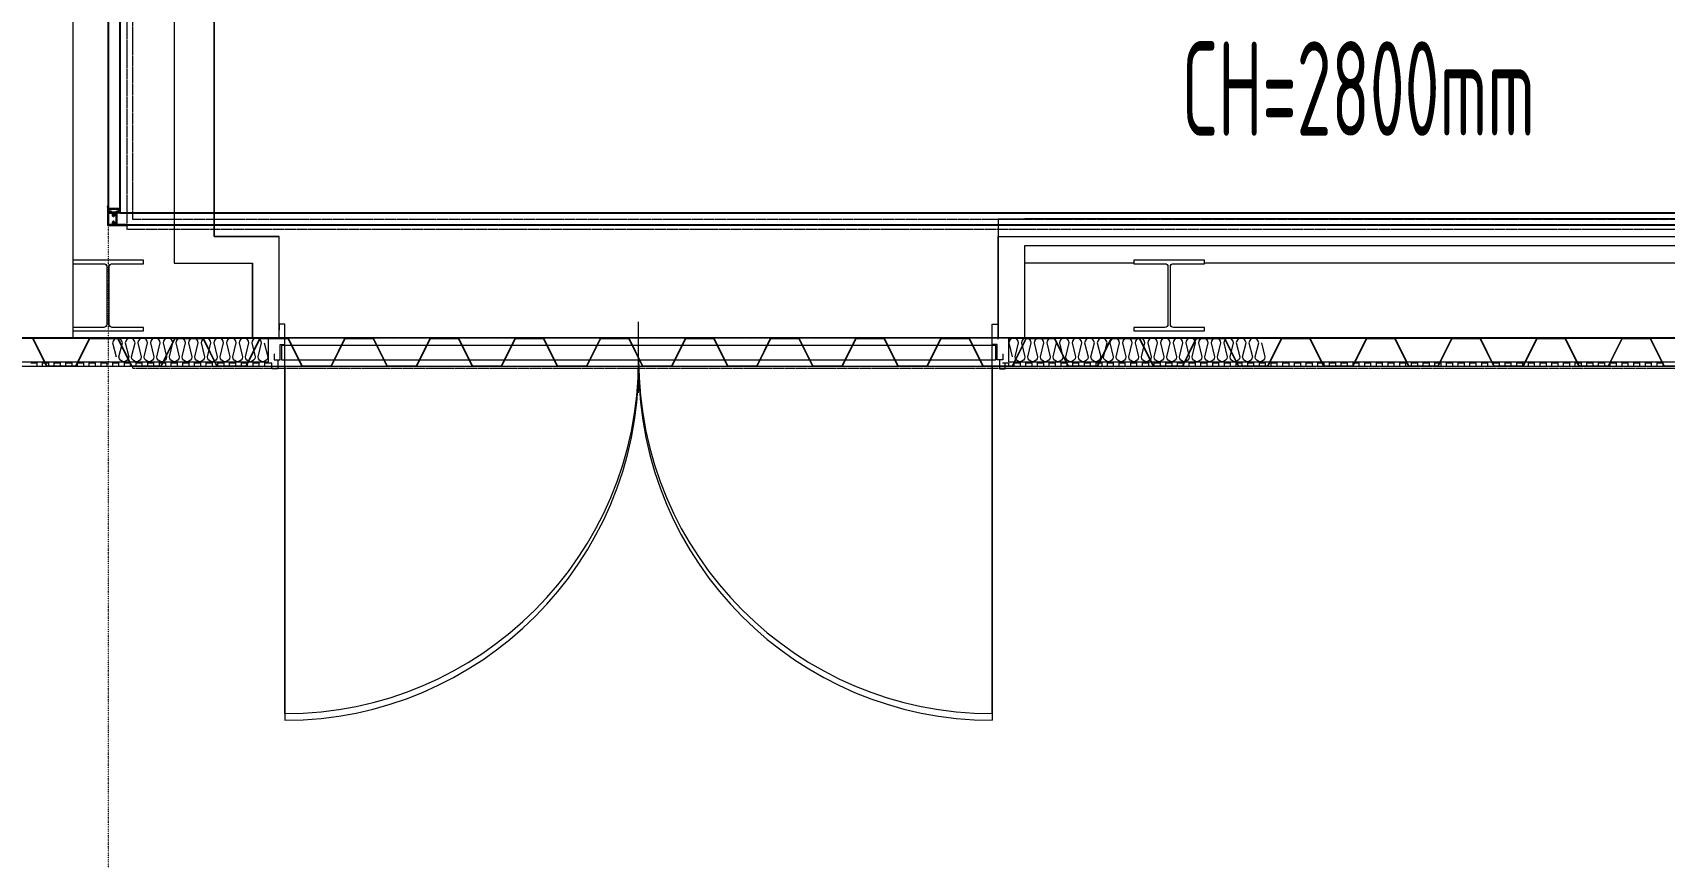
# Model space of a CAD drawing. Extents: x -32000 to 416743, y -254124 to 144214.
# Drawn here: x 243280 to 250200, y -4731 to -1236 of the extents above; entities that cross this region are included whole.
import ezdxf
from ezdxf.enums import TextEntityAlignment as Align

# ---------------------------------------------------------------- set-up
doc = ezdxf.new("R2010")
doc.units = 0
doc.header["$LTSCALE"] = 10
for name, pattern in [('H12PL4$0$JJP_三點線', [0.9, 0.3, -0.15, 0, -0.15, 0, -0.15, 0, -0.15]), ('H12PL4$0$JJP_虛線(退縮線、投影線、地下室範圍、非屬本工程、圖面分區)', [0.45, 0.3, -0.15]), ('H12PL4$0$TAI_虛線', [5.644, 2.822, -2.822]), ('XFM7P40ICA$0$H12PL4$0$JJP_三點線', [0.9, 0.3, -0.15, 0, -0.15, 0, -0.15, 0, -0.15]), ('XFM7P40ICA$0$H12PL4$0$JJP_虛線(退縮線、投影線、地下室範圍、非屬本工程、圖面分區)', [0.45, 0.3, -0.15])]:
    doc.linetypes.add(name, pattern=pattern)
for name, color, linetype in [('H12PL4$0$A-WALL-EX', 252, 'Continuous'), ('H12PL4$0$A-WALL-IN', 252, 'Continuous'), ('H12PL4$0$Door', 252, 'Continuous'), ('H12PL4$0$S-GRID', 252, 'Continuous'), ('H12PL4$0$S-SLAB-SHOW', 252, 'Continuous'), ('XFDP30$0$A-CR-TT2', 1, 'Continuous'), ('XFDP30$0$A-Partition-Col (50K)', 1, 'Continuous'), ('XFDP30$0$A-W-R1S (Rockwool) (50K)', 2, 'Continuous'), ('XFM7P40ICA$0$H12PL4$0$A-WALL-EX', 252, 'Continuous'), ('XFM7P40ICA$0$H12PL4$0$Hattch', 252, 'Continuous'), ('XFM7P40ICA$0$H12PL4$0$L40_19_GW', 252, 'Continuous'), ('XFM7P40ICA$0$H12PL4$0$L40_19_SIAGE1', 252, 'Continuous'), ('XFM7P40ICA$0$H12PL4$0$L40_19_SIAGE2', 252, 'Continuous'), ('XFM7P40ICA$0$H12PL4$0$L40_19_SIAGE3', 252, 'Continuous'), ('XFM7P40ICA$0$H12PL4$0$L40_19_STEEL2', 252, 'Continuous'), ('XFM7P40ICA$0$H12PL4$0$L40_19_TATEGU1', 252, 'Continuous'), ('XFM7P40ICA$0$H12PL4$0$L40_19_TATEGU3', 252, 'Continuous'), ('XFM7P40ICA$0$H12PL4$0$S-GRID', 252, 'Continuous')]:
    doc.layers.add(name, color=color, linetype=linetype)
doc.styles.add('XFDP30$0$AA-TXT', font='isocp.shx', dxfattribs={"width": 0.8, "bigfont": 'china.shx'})

# ---------------------------------------------------------------- blocks, each defined once
blk = doc.blocks.new('H12PL4')
at = {"layer": 'H12PL4$0$A-WALL-EX', "lineweight": 0}
for p, q in [((244350, -2535), (244350, -2530)), ((244350, -2650), (244350, -2535)), ((247350, -2535), (247350, -2530)), ((247350, -2650), (247350, -2535))]:
    blk.add_line(p, q, dxfattribs=at)
at = {"layer": 'H12PL4$0$A-WALL-EX', "linetype": 'H12PL4$0$JJP_虛線(退縮線、投影線、地下室範圍、非屬本工程、圖面分區)', "lineweight": 0, "flags": 128}
for points in [[(243680.5, -2069.5), (243680.5, 29919.5)], [(263319.5, -2069.5), (243680.5, -2069.5)], [(243220, -2530), (243680.5, -2530)], [(243680.5, -2530), (263319.5, -2530)]]:
    blk.add_lwpolyline(points, dxfattribs=at)
at = {"layer": 'H12PL4$0$A-WALL-EX', "lineweight": 0, "flags": 128}
for points in [[(244212, -2530), (243220, -2530)], [(244350, -2530), (244325, -2530)], [(247375, -2530), (247350, -2530)], [(263319.5, -2530), (247488, -2530)], [(243100, -2650), (244212, -2650)], [(244325, -2650), (244350, -2650)], [(247350, -2650), (247375, -2650)], [(247488, -2650), (263319.5, -2650)]]:
    blk.add_lwpolyline(points, dxfattribs=at)
at = {"layer": 'H12PL4$0$A-WALL-IN', "lineweight": 0}
for p, q in [((244325, -2530), (244212, -2530)), ((244325, -2530), (244212, -2530)), ((247488, -2530), (247375, -2530)), ((247488, -2530), (247375, -2530)), ((244212, -2650), (244325, -2650)), ((244212, -2650), (244325, -2650)), ((247375, -2650), (247488, -2650)), ((247375, -2650), (247488, -2650))]:
    blk.add_line(p, q, dxfattribs=at)
at = {"layer": 'H12PL4$0$A-WALL-IN', "lineweight": 0, "flags": 128}
for points in [[(244050, -2100), (244050, 300)], [(243881, -350), (243881, -2213)], [(247375, -2025), (247488, -2025)], [(247375, -2025), (247375, -2530)], [(252150, -2025), (247488, -2025)], [(244212, -2100), (244050, -2100)], [(244325, -2100), (244212, -2100)], [(244325, -2530), (244325, -2100)], [(247488, -2138), (252150, -2138)], [(247488, -2530), (247488, -2138)], [(243881, -2213), (244050, -2213)], [(244050, -2213), (244212, -2213)], [(244212, -2213), (244212, -2530)], [(244212, -2650), (244325, -2650)], [(247375, -2650), (247488, -2650)]]:
    blk.add_lwpolyline(points, dxfattribs=at)
at = {"layer": 'H12PL4$0$Door', "lineweight": 0}
for p, q in [((244350, -2535), (244350, -2530)), ((244350, -2650), (244350, -2535)), ((244350, -2650), (244350, -2535)), ((247350, -2535), (247350, -2530)), ((247350, -2650), (247350, -2535)), ((247350, -2650), (247350, -2535)), ((244350, -2650), (244350, -4150)), ((247350, -2650), (247350, -4150))]:
    blk.add_line(p, q, dxfattribs=at)
for centre, start, end in [((244350, -2650), 270, 0), ((247350, -2650), 180, 270)]:
    blk.add_arc(centre, 1500, start, end, dxfattribs=at)
at = {"layer": 'H12PL4$0$S-GRID', "linetype": 'H12PL4$0$JJP_三點線', "lineweight": 0}
blk.add_line((243600, 128250), (243600, -28000), dxfattribs=at)
at = {"layer": 'H12PL4$0$S-SLAB-SHOW', "linetype": 'H12PL4$0$TAI_虛線', "lineweight": 0, "flags": 128}
blk.add_lwpolyline([(263780, -2530), (243219.5, -2530.5)], dxfattribs=at)
blk = doc.blocks.new('XFDP30$0$TP1-50-Partition_Col-L')
for p, q in [((-1.14, -2.44), (0.32, -2.44)), ((0.44, -1.6), (0.44, -2.32)), ((0.5, -1.6), (0.44, -1.6)), ((0.5, -1.6), (0.5, -2.32))]:
    blk.add_line(p, q)
at = {"linetype": 'Continuous', "ltscale": 5}
blk.add_line((-1.14, -2.5), (0.32, -2.5), dxfattribs=at)
for points in [[(-1.55, 2.65), (-1.55, 2.5), (-1.55, 2.65), (2.5, 2.65), (2.5, 4.35), (2.53, 5.23), (2.5, 5.23), (2.5, 5.35), (2.65, 5.35), (2.65, -2.65), (-5.35, -2.65), (-5.35, -2.5), (-5.23, -2.5), (-5.23, -2.53), (-4.35, -2.5), (2.3, -2.5, 0.414214), (2.5, -2.3), (2.5, 2.5), (-1.55, 2.5)], [(-1.6, 2.71), (-2.32, 2.71, -0.414213), (-2.44, 2.83), (-2.44, 4.29), (-2.5, 4.29), (-2.5, 2.83, 0.414213), (-2.32, 2.65), (-1.6, 2.65), (-1.6, 2.71)], [(0.44, 1.6), (0.44, 2.32, 0.414213), (0.32, 2.44), (-1.14, 2.44), (-1.14, 2.5), (0.32, 2.5, -0.414213), (0.5, 2.32), (0.5, 1.6), (0.44, 1.6)], [(1.6, 2.71), (2.32, 2.71, 0.414213), (2.44, 2.83), (2.44, 4.29), (2.5, 4.29), (2.5, 2.83, -0.414213), (2.32, 2.65), (1.6, 2.65), (1.6, 2.71)], [(0.44, -1.6), (0.44, -2.32, -0.414213), (0.32, -2.44), (-1.14, -2.44), (-1.14, -2.5), (0.32, -2.5, 0.414213), (0.5, -2.32), (0.5, -1.6), (0.44, -1.6)]]:
    blk.add_lwpolyline(points, format="xyb")
for points in [[(2.24, 4.21), (-2.24, 4.21, 0.414214), (-2.31, 4.14), (-2.31, 3.24, 0.414214), (-2.24, 3.17), (-1.28, 3.17, -0.414214), (-1.1, 2.99), (-1.1, 2.89, -0.414214), (-1.28, 2.71), (-1.89, 2.71), (-1.89, 2.79), (-1.28, 2.79, 0.414214), (-1.18, 2.89), (-1.18, 2.99, 0.414214), (-1.28, 3.09), (-2.24, 3.09, -0.414214), (-2.39, 3.24), (-2.39, 4.14, -0.414214), (-2.24, 4.29), (2.24, 4.29, -0.414214), (2.39, 4.14), (2.39, 3.24, -0.414214), (2.24, 3.09), (1.28, 3.09, 0.414214), (1.18, 2.99), (1.18, 2.89, 0.414214), (1.28, 2.79), (1.89, 2.79), (1.89, 2.71), (1.28, 2.71, -0.414214), (1.1, 2.89), (1.1, 2.99, -0.414214), (1.28, 3.17), (2.24, 3.17, 0.414214), (2.31, 3.24), (2.31, 4.14, 0.414214)], [(-1.06, -2.24), (-1.06, 2.24, -0.414214), (-0.99, 2.31), (-0.09, 2.31, -0.414214), (-0.02, 2.24), (-0.02, 1.28, 0.414214), (0.16, 1.1), (0.26, 1.1, 0.414214), (0.44, 1.28), (0.44, 1.89), (0.36, 1.89), (0.36, 1.28, -0.414214), (0.26, 1.18), (0.16, 1.18, -0.414214), (0.06, 1.28), (0.06, 2.24, 0.414214), (-0.09, 2.39), (-0.99, 2.39, 0.414214), (-1.14, 2.24), (-1.14, -2.24, 0.414214), (-0.99, -2.39), (-0.09, -2.39, 0.414214), (0.06, -2.24), (0.06, -1.28, -0.414214), (0.16, -1.18), (0.26, -1.18, -0.414214), (0.36, -1.28), (0.36, -1.89), (0.44, -1.89), (0.44, -1.28, 0.414214), (0.26, -1.1), (0.16, -1.1, 0.414214), (-0.02, -1.28), (-0.02, -2.24, -0.414214), (-0.09, -2.31), (-0.99, -2.31, -0.414214)]]:
    blk.add_lwpolyline(points, format="xyb", close=True)
for radius in [0.12, 0.18]:
    blk.add_arc((0.32, -2.32), radius, 270, 0)
blk = doc.blocks.new('XFDP30')
at = {"layer": 'XFDP30$0$A-W-R1S (Rockwool) (50K)'}
for p, q in [((243600, -385), (243600, -2050)), ((243650, -385), (243650, -2000)), ((243650, -2000), (263250, -2000)), ((243600, -2050), (263300, -2050))]:
    blk.add_line(p, q, dxfattribs=at)
at = {"layer": 'XFDP30$0$A-Partition-Col (50K)', "xscale": -10, "yscale": 10, "zscale": 10}
blk.add_blockref('XFDP30$0$TP1-50-Partition_Col-L', (243625, -2025), dxfattribs=at)
at = {"layer": 'XFDP30$0$A-CR-TT2', "style": 'XFDP30$0$AA-TXT', "width": 0.6}
blk.add_text('CH=2800mm', height=400, dxfattribs=at).set_placement((248902.5, -1472.1), align=Align.MIDDLE)
blk = doc.blocks.new('XFM7P40ICA$0$H12PL4')
at = {"layer": 'XFM7P40ICA$0$H12PL4$0$A-WALL-EX', "lineweight": 0}
for p, q in [((244325, -2530), (244212, -2530)), ((244325, -2530), (244212, -2530)), ((247488, -2530), (247375, -2530)), ((247488, -2530), (247375, -2530)), ((244212, -2650), (244325, -2650)), ((244212, -2650), (244325, -2650)), ((247375, -2650), (247488, -2650)), ((247375, -2650), (247488, -2650))]:
    blk.add_line(p, q, dxfattribs=at)
at = {"layer": 'XFM7P40ICA$0$H12PL4$0$A-WALL-EX', "linetype": 'XFM7P40ICA$0$H12PL4$0$JJP_虛線(退縮線、投影線、地下室範圍、非屬本工程、圖面分區)', "lineweight": 0, "flags": 128}
for points in [[(243680.5, -2069.5), (243680.5, 29919.5)], [(243705, -2027.9), (243705, 29895)], [(263319.5, -2069.5), (243680.5, -2069.5)], [(263295, -2027.9), (243705, -2027.9)], [(243220, -2530), (243680.5, -2530)], [(243680.5, -2530), (263319.5, -2530)], [(243075, -2650), (243705, -2650)], [(243705, -2657.9), (243705, -2650)], [(243705, -2657.9), (263295, -2657.9)]]:
    blk.add_lwpolyline(points, dxfattribs=at)
at = {"layer": 'XFM7P40ICA$0$H12PL4$0$A-WALL-EX', "lineweight": 0, "flags": 128}
for points in [[(244050, -2100), (244050, 300)], [(243881, -350), (243881, -2213)], [(247375, -2025), (247488, -2025)], [(247375, -2025), (247375, -2530)], [(252150, -2025), (247488, -2025)], [(244212, -2100), (244050, -2100)], [(244325, -2100), (244212, -2100)], [(244325, -2530), (244325, -2100)], [(247488, -2138), (252150, -2138)], [(247488, -2530), (247488, -2138)], [(243881, -2213), (244050, -2213)], [(244050, -2213), (244212, -2213)], [(244212, -2213), (244212, -2530)], [(244212, -2530), (243220, -2530)], [(247375, -2530), (244325, -2530)], [(263319.5, -2530), (247488, -2530)], [(243100, -2650), (244212, -2650)], [(244212, -2650), (244325, -2650)], [(244325, -2650), (247375, -2650)], [(247375, -2650), (247488, -2650)], [(247488, -2650), (263319.5, -2650)]]:
    blk.add_lwpolyline(points, dxfattribs=at)
at = {"layer": 'XFM7P40ICA$0$H12PL4$0$Hattch', "lineweight": 0}
for p, q in [((243279.6, -2531.7), (243338.8, -2650)), ((243280.7, -2530), (243339.8, -2648.3)), ((243521.7, -2530), (243462.5, -2648.3)), ((243522.7, -2531.7), (243463.6, -2650)), ((243521.7, -2530), (243641.7, -2530)), ((243522.7, -2531.7), (243640.7, -2531.7)), ((243640.7, -2531.7), (243699.8, -2650)), ((243641.7, -2530), (243700.9, -2648.3)), ((243882.7, -2530), (243823.6, -2648.3)), ((243883.8, -2531.7), (243824.6, -2650)), ((243882.7, -2530), (244002.7, -2530)), ((243883.8, -2531.7), (244001.7, -2531.7)), ((244001.7, -2531.7), (244060.9, -2650)), ((244002.7, -2530), (244061.9, -2648.3)), ((244243.8, -2530), (244212, -2593.5)), ((244244.8, -2531.7), (244212, -2597.3)), ((244244.8, -2531.7), (244325, -2531.7)), ((244325, -2531.7), (244362.7, -2531.7)), ((244362.7, -2531.7), (244421.9, -2650)), ((244363.8, -2530), (244422.9, -2648.3)), ((244604.8, -2530), (244545.6, -2648.3)), ((244605.8, -2531.7), (244546.7, -2650)), ((244604.8, -2530), (244724.8, -2530)), ((244605.8, -2531.7), (244723.8, -2531.7)), ((244723.8, -2531.7), (244782.9, -2650)), ((244724.8, -2530), (244784, -2648.3)), ((244965.8, -2530), (244906.7, -2648.3)), ((244966.9, -2531.7), (244907.7, -2650)), ((244965.8, -2530), (245085.8, -2530)), ((244966.9, -2531.7), (245084.8, -2531.7)), ((245084.8, -2531.7), (245144, -2650)), ((245085.8, -2530), (245145, -2648.3)), ((245326.9, -2530), (245267.7, -2648.3)), ((245327.9, -2531.7), (245268.8, -2650)), ((245326.9, -2530), (245446.9, -2530)), ((245327.9, -2531.7), (245445.8, -2531.7)), ((245445.8, -2531.7), (245505, -2650)), ((245446.9, -2530), (245506, -2648.3)), ((245687.9, -2530), (245628.8, -2648.3)), ((245689, -2531.7), (245629.8, -2650)), ((245687.9, -2530), (245807.9, -2530)), ((245689, -2531.7), (245806.9, -2531.7)), ((245806.9, -2531.7), (245866, -2650)), ((245807.9, -2530), (245867.1, -2648.3)), ((246049, -2530), (245989.8, -2648.3)), ((246050, -2531.7), (245990.8, -2650)), ((246049, -2530), (246169, -2530)), ((246050, -2531.7), (246167.9, -2531.7)), ((246167.9, -2531.7), (246227.1, -2650)), ((246169, -2530), (246228.1, -2648.3)), ((246410, -2530), (246350.8, -2648.3)), ((246411, -2531.7), (246351.9, -2650)), ((246410, -2530), (246530, -2530)), ((246411, -2531.7), (246529, -2531.7)), ((246529, -2531.7), (246588.1, -2650)), ((246530, -2530), (246589.2, -2648.3)), ((246771, -2530), (246711.9, -2648.3)), ((246772.1, -2531.7), (246712.9, -2650)), ((246771, -2530), (246891, -2530)), ((246772.1, -2531.7), (246890, -2531.7)), ((246890, -2531.7), (246949.2, -2650)), ((246891, -2530), (246950.2, -2648.3)), ((247132.1, -2530), (247072.9, -2648.3)), ((247133.1, -2531.7), (247074, -2650)), ((247132.1, -2530), (247252.1, -2530)), ((247133.1, -2531.7), (247251, -2531.7)), ((247251, -2531.7), (247310.2, -2650)), ((247252.1, -2530), (247311.2, -2648.3)), ((247488, -2540.2), (247434, -2648.3)), ((247488, -2544), (247435, -2650)), ((247493.1, -2530), (247488, -2540.2)), ((247494.2, -2531.7), (247488, -2544)), ((247494.2, -2531.7), (247612.1, -2531.7)), ((247612.1, -2531.7), (247671.2, -2650)), ((247613.1, -2530), (247672.3, -2648.3)), ((247854.2, -2530), (247795, -2648.3)), ((247855.2, -2531.7), (247796, -2650)), ((247854.2, -2530), (247974.2, -2530)), ((247855.2, -2531.7), (247973.1, -2531.7)), ((247973.1, -2531.7), (248032.3, -2650)), ((247974.2, -2530), (248033.3, -2648.3)), ((248215.2, -2530), (248156, -2648.3)), ((248216.2, -2531.7), (248157.1, -2650)), ((248215.2, -2530), (248335.2, -2530)), ((248216.2, -2531.7), (248334.2, -2531.7)), ((248334.2, -2531.7), (248393.3, -2650)), ((248335.2, -2530), (248394.3, -2648.3)), ((248576.2, -2530), (248517.1, -2648.3)), ((248577.3, -2531.7), (248518.1, -2650)), ((248576.2, -2530), (248696.2, -2530)), ((248577.3, -2531.7), (248695.2, -2531.7)), ((248695.2, -2531.7), (248754.3, -2650)), ((248696.2, -2530), (248755.4, -2648.3)), ((248937.3, -2530), (248878.1, -2648.3)), ((248938.3, -2531.7), (248879.1, -2650)), ((248937.3, -2530), (249057.3, -2530)), ((248938.3, -2531.7), (249056.2, -2531.7)), ((249056.2, -2531.7), (249115.4, -2650)), ((249057.3, -2530), (249116.4, -2648.3)), ((249298.3, -2530), (249239.1, -2648.3)), ((249299.3, -2531.7), (249240.2, -2650)), ((249298.3, -2530), (249418.3, -2530)), ((249299.3, -2531.7), (249417.3, -2531.7)), ((249417.3, -2531.7), (249476.4, -2650)), ((249418.3, -2530), (249477.5, -2648.3)), ((249659.3, -2530), (249600.2, -2648.3)), ((249660.4, -2531.7), (249601.2, -2650)), ((249659.3, -2530), (249779.3, -2530)), ((249660.4, -2531.7), (249778.3, -2531.7)), ((249778.3, -2531.7), (249837.5, -2650)), ((249779.3, -2530), (249838.5, -2648.3)), ((250020.4, -2530), (249961.2, -2648.3)), ((250021.4, -2531.7), (249962.3, -2650)), ((250020.4, -2530), (250140.4, -2530)), ((250021.4, -2531.7), (250139.3, -2531.7)), ((250139.3, -2531.7), (250198.5, -2650)), ((250140.4, -2530), (250199.5, -2648.3)), ((244212, -2593.5), (244184.6, -2648.3)), ((244212, -2597.3), (244185.6, -2650)), ((243463.6, -2650), (243339.8, -2650)), ((243340.9, -2648.3), (243462.5, -2648.3)), ((243824.6, -2650), (243700.9, -2650)), ((243701.9, -2648.3), (243823.6, -2648.3)), ((244062.9, -2648.3), (244184.6, -2648.3)), ((244546.7, -2650), (244422.9, -2650)), ((244424, -2648.3), (244545.6, -2648.3)), ((244907.7, -2650), (244784, -2650)), ((244785, -2648.3), (244906.7, -2648.3)), ((245268.8, -2650), (245145, -2650)), ((245146, -2648.3), (245267.7, -2648.3)), ((245629.8, -2650), (245506, -2650)), ((245507.1, -2648.3), (245628.8, -2648.3)), ((245990.8, -2650), (245867.1, -2650)), ((245868.1, -2648.3), (245989.8, -2648.3)), ((246351.9, -2650), (246228.1, -2650)), ((246229.2, -2648.3), (246350.8, -2648.3)), ((246712.9, -2650), (246589.2, -2650)), ((246590.2, -2648.3), (246711.9, -2648.3)), ((247074, -2650), (246950.2, -2650)), ((246951.2, -2648.3), (247072.9, -2648.3)), ((247312.3, -2648.3), (247375, -2648.3)), ((247375, -2648.3), (247434, -2648.3)), ((247796, -2650), (247672.3, -2650)), ((247673.3, -2648.3), (247795, -2648.3)), ((248157.1, -2650), (248033.3, -2650)), ((248034.3, -2648.3), (248156, -2648.3)), ((248518.1, -2650), (248394.3, -2650)), ((248395.4, -2648.3), (248517.1, -2648.3)), ((248879.1, -2650), (248755.4, -2650)), ((248756.4, -2648.3), (248878.1, -2648.3)), ((249240.2, -2650), (249116.4, -2650)), ((249117.5, -2648.3), (249239.1, -2648.3)), ((249601.2, -2650), (249477.5, -2650)), ((249478.5, -2648.3), (249600.2, -2648.3)), ((249962.3, -2650), (249838.5, -2650)), ((249839.5, -2648.3), (249961.2, -2648.3)), ((250323.3, -2650), (250199.5, -2650))]:
    blk.add_line(p, q, dxfattribs=at)
at = {"layer": 'XFM7P40ICA$0$H12PL4$0$L40_19_GW', "lineweight": 0, "flags": 128}
for points in [[(244262.7, -2551.1), (244277.1, -2609.9, -1), (244235.9, -2609.9), (244250.3, -2551.1, 1), (244209.1, -2551.1), (244223.5, -2609.9, -1), (244182.3, -2609.9), (244196.7, -2551.1, 1), (244155.5, -2551.1), (244169.9, -2609.9, -1), (244128.7, -2609.9), (244143.1, -2551.1, 1), (244101.9, -2551.1), (244116.3, -2609.9, -1), (244075.1, -2609.9), (244089.5, -2551.1, 1), (244048.3, -2551.1), (244062.7, -2609.9, -1), (244021.5, -2609.9), (244035.9, -2551.1, 1), (243994.7, -2551.1), (244009.1, -2609.9, -1), (243967.9, -2609.9), (243982.3, -2551.1, 1), (243941.1, -2551.1), (243955.5, -2609.9, -1), (243914.3, -2609.9), (243928.7, -2551.1, 1), (243887.5, -2551.1), (243901.9, -2609.9, -1), (243860.7, -2609.9), (243875.1, -2551.1, 1), (243833.9, -2551.1), (243848.3, -2609.9, -1), (243807.1, -2609.9), (243821.5, -2551.1, 1), (243780.3, -2551.1), (243794.7, -2609.9, -1), (243753.5, -2609.9), (243767.9, -2551.1, 1), (243726.7, -2551.1), (243741.1, -2609.9, -1), (243699.9, -2609.9), (243714.3, -2551.1, 1), (243673.1, -2551.1), (243687.5, -2609.9, -1), (243646.3, -2609.9), (243660.7, -2551.1, 1), (243619.5, -2551.1), (243633.9, -2609.9)], [(248492, -2551.1), (248506.4, -2609.9, -1), (248465.2, -2609.9), (248479.6, -2551.1, 1), (248438.4, -2551.1), (248452.8, -2609.9, -1), (248411.6, -2609.9), (248426, -2551.1, 1), (248384.8, -2551.1), (248399.2, -2609.9, -1), (248358, -2609.9), (248372.4, -2551.1, 1), (248331.2, -2551.1), (248345.6, -2609.9, -1), (248304.4, -2609.9), (248318.8, -2551.1, 1), (248277.6, -2551.1), (248292, -2609.9, -1), (248250.8, -2609.9), (248265.2, -2551.1, 1), (248224, -2551.1), (248238.4, -2609.9, -1), (248197.2, -2609.9), (248211.6, -2551.1, 1), (248170.4, -2551.1), (248184.8, -2609.9, -1), (248143.6, -2609.9), (248158, -2551.1, 1), (248116.8, -2551.1), (248131.2, -2609.9, -1), (248090, -2609.9), (248104.4, -2551.1, 1), (248063.2, -2551.1), (248077.6, -2609.9, -1), (248036.4, -2609.9), (248050.8, -2551.1, 1), (248009.6, -2551.1), (248024, -2609.9, -1), (247982.8, -2609.9), (247997.2, -2551.1, 1), (247956, -2551.1), (247970.4, -2609.9, -1), (247929.2, -2609.9), (247943.6, -2551.1, 1), (247902.4, -2551.1), (247916.8, -2609.9, -1), (247875.6, -2609.9), (247890, -2551.1, 1), (247848.8, -2551.1), (247863.2, -2609.9, -1), (247822, -2609.9), (247836.4, -2551.1, 1), (247795.2, -2551.1), (247809.6, -2609.9, -1), (247768.4, -2609.9), (247782.8, -2551.1, 1), (247741.6, -2551.1), (247756, -2609.9, -1), (247714.8, -2609.9), (247729.2, -2551.1, 1), (247688, -2551.1), (247702.4, -2609.9, -1), (247661.2, -2609.9), (247675.6, -2551.1, 1), (247634.4, -2551.1), (247648.8, -2609.9, -1), (247607.6, -2609.9), (247622, -2551.1, 1), (247580.8, -2551.1), (247595.2, -2609.9, -1), (247554, -2609.9), (247568.4, -2551.1, 1), (247527.2, -2551.1), (247541.6, -2609.9, -1), (247500.4, -2609.9), (247514.8, -2551.1, 1), (247473.6, -2551.1), (247488, -2609.9, -1), (247446.8, -2609.9), (247461.2, -2551.1, 1), (247420, -2551.1), (247434.4, -2609.9)]]:
    blk.add_lwpolyline(points, format="xyb", dxfattribs=at)
at = {"layer": 'XFM7P40ICA$0$H12PL4$0$L40_19_SIAGE1', "lineweight": 0}
for p, q in [((244050, 9425), (244050, -2100)), ((244050, -2100), (244325, -2100)), ((244325, -2535), (244325, -2100)), ((247375, -2535), (247375, -2100)), ((247375, -2100), (252150, -2100))]:
    blk.add_line(p, q, dxfattribs=at)
at = {"layer": 'XFM7P40ICA$0$H12PL4$0$L40_19_SIAGE2', "lineweight": 0, "flags": 128}
for points in [[(243272.5, -2635.5), (243297.3, -2635.5), (243297.3, -2650), (243322.1, -2650), (243322.1, -2635.5), (243346.9, -2635.5), (243346.9, -2650), (243371.7, -2650), (243371.7, -2635.5), (243396.5, -2635.5), (243396.5, -2650), (243421.3, -2650), (243421.3, -2635.5), (243446.1, -2635.5), (243446.1, -2650), (243470.9, -2650), (243470.9, -2635.5), (243495.7, -2635.5), (243495.7, -2650), (243520.5, -2650), (243520.5, -2635.5), (243545.3, -2635.5), (243545.3, -2650), (243570.1, -2650), (243570.1, -2635.5), (243594.9, -2635.5), (243594.9, -2650), (243619.7, -2650), (243619.7, -2635.5), (243644.5, -2635.5), (243644.5, -2650), (243669.3, -2650), (243669.3, -2635.5), (243694.1, -2635.5), (243694.1, -2650), (243718.9, -2650), (243718.9, -2635.5), (243743.7, -2635.5), (243743.7, -2650), (243768.5, -2650), (243768.5, -2635.5), (243793.3, -2635.5), (243793.3, -2650), (243818.1, -2650), (243818.1, -2635.5), (243842.9, -2635.5), (243842.9, -2650), (243867.7, -2650), (243867.7, -2635.5), (243892.5, -2635.5), (243892.5, -2650), (243917.3, -2650), (243917.3, -2635.5), (243942.1, -2635.5), (243942.1, -2650), (243966.9, -2650), (243966.9, -2635.5), (243991.7, -2635.5), (243991.7, -2650), (244016.5, -2650), (244016.5, -2635.5), (244041.3, -2635.5), (244041.3, -2650), (244066.1, -2650), (244066.1, -2635.5), (244090.9, -2635.5), (244090.9, -2650), (244115.7, -2650), (244115.7, -2635.5), (244140.5, -2635.5), (244140.5, -2650), (244165.3, -2650), (244165.3, -2635.5), (244190.1, -2635.5), (244190.1, -2650), (244214.9, -2650), (244214.9, -2635.5), (244239.7, -2635.5), (244239.7, -2650), (244264.5, -2650), (244264.5, -2635.5), (244295, -2635.5)], [(247393.3, -2635.5), (247418.1, -2635.5), (247418.1, -2650), (247442.9, -2650), (247442.9, -2635.5), (247467.7, -2635.5), (247467.7, -2650), (247492.5, -2650), (247492.5, -2635.5), (247517.3, -2635.5), (247517.3, -2650), (247542.1, -2650), (247542.1, -2635.5), (247566.9, -2635.5), (247566.9, -2650), (247591.7, -2650), (247591.7, -2635.5), (247616.5, -2635.5), (247616.5, -2650), (247641.3, -2650), (247641.3, -2635.5), (247666.1, -2635.5), (247666.1, -2650), (247690.9, -2650), (247690.9, -2635.5), (247715.7, -2635.5), (247715.7, -2650), (247740.5, -2650), (247740.5, -2635.5), (247765.3, -2635.5), (247765.3, -2650), (247790.1, -2650), (247790.1, -2635.5), (247814.9, -2635.5), (247814.9, -2650), (247838.1, -2650), (247838.1, -2635.5), (247862.9, -2635.5), (247862.9, -2650), (247887.7, -2650), (247887.7, -2635.5), (247912.5, -2635.5), (247912.5, -2650), (247937.3, -2650), (247937.3, -2635.5), (247962.1, -2635.5), (247962.1, -2650), (247986.9, -2650), (247986.9, -2635.5), (248011.7, -2635.5), (248011.7, -2650), (248036.5, -2650), (248036.5, -2635.5), (248061.3, -2635.5), (248061.3, -2650), (248086.1, -2650), (248086.1, -2635.5), (248110.9, -2635.5), (248110.9, -2650), (248135.7, -2650), (248135.7, -2635.5), (248160.5, -2635.5), (248160.5, -2650), (248185.3, -2650), (248185.3, -2635.5), (248210.1, -2635.5), (248210.1, -2650), (248234.9, -2650), (248234.9, -2635.5), (248259.7, -2635.5), (248259.7, -2650), (248284.5, -2650), (248284.5, -2635.5), (248309.3, -2635.5), (248309.3, -2650), (248334.1, -2650), (248334.1, -2635.5), (248358.9, -2635.5), (248358.9, -2650), (248383.7, -2650), (248383.7, -2635.5), (248408.5, -2635.5), (248408.5, -2650), (248433.3, -2650), (248433.3, -2635.5), (248458.1, -2635.5), (248458.1, -2650), (248482.9, -2650), (248482.9, -2635.5), (248507.7, -2635.5), (248507.7, -2650), (248532.5, -2650), (248532.5, -2635.5), (248557.3, -2635.5), (248557.3, -2650), (248582.1, -2650), (248582.1, -2635.5), (248606.9, -2635.5), (248606.9, -2650), (248631.7, -2650), (248631.7, -2635.5), (248656.5, -2635.5), (248656.5, -2650), (248681.3, -2650), (248681.3, -2635.5), (248706.1, -2635.5), (248706.1, -2650), (248730.9, -2650), (248730.9, -2635.5), (248755.7, -2635.5), (248755.7, -2650), (248780.5, -2650), (248780.5, -2635.5), (248805.3, -2635.5), (248805.3, -2650), (248830.1, -2650), (248830.1, -2635.5), (248854.9, -2635.5), (248854.9, -2650), (248879.7, -2650), (248879.7, -2635.5), (248904.5, -2635.5), (248904.5, -2650), (248929.3, -2650), (248929.3, -2635.5), (248954.1, -2635.5), (248954.1, -2650), (248978.9, -2650), (248978.9, -2635.5), (249003.7, -2635.5), (249003.7, -2650), (249028.5, -2650), (249028.5, -2635.5), (249053.3, -2635.5), (249053.3, -2650), (249078.1, -2650), (249078.1, -2635.5), (249102.9, -2635.5), (249102.9, -2650), (249127.7, -2650), (249127.7, -2635.5), (249152.5, -2635.5), (249152.5, -2650), (249177.3, -2650), (249177.3, -2635.5), (249202.1, -2635.5), (249202.1, -2650), (249226.9, -2650), (249226.9, -2635.5), (249251.7, -2635.5), (249251.7, -2650), (249276.5, -2650), (249276.5, -2635.5), (249301.3, -2635.5), (249301.3, -2650), (249326.1, -2650), (249326.1, -2635.5), (249350.9, -2635.5), (249350.9, -2650), (249375.7, -2650), (249375.7, -2635.5), (249400.5, -2635.5), (249400.5, -2650), (249425.3, -2650), (249425.3, -2635.5), (249450.1, -2635.5), (249450.1, -2650), (249474.9, -2650), (249474.9, -2635.5), (249499.7, -2635.5), (249499.7, -2650), (249524.5, -2650), (249524.5, -2635.5), (249549.3, -2635.5), (249549.3, -2650), (249574.1, -2650), (249574.1, -2635.5), (249598.9, -2635.5), (249598.9, -2650), (249623.7, -2650), (249623.7, -2635.5), (249648.5, -2635.5), (249648.5, -2650), (249673.3, -2650), (249673.3, -2635.5), (249698.1, -2635.5), (249698.1, -2650), (249722.9, -2650), (249722.9, -2635.5), (249747.7, -2635.5), (249747.7, -2650), (249772.5, -2650), (249772.5, -2635.5), (249797.3, -2635.5), (249797.3, -2650), (249822.1, -2650), (249822.1, -2635.5), (249846.9, -2635.5), (249846.9, -2650), (249871.7, -2650), (249871.7, -2635.5), (249896.5, -2635.5), (249896.5, -2650), (249921.3, -2650), (249921.3, -2635.5), (249946.1, -2635.5), (249946.1, -2650), (249970.9, -2650), (249970.9, -2635.5), (249995.7, -2635.5), (249995.7, -2650), (250020.5, -2650), (250020.5, -2635.5), (250045.3, -2635.5), (250045.3, -2650), (250070.1, -2650), (250070.1, -2635.5), (250094.9, -2635.5), (250094.9, -2650), (250119.7, -2650), (250119.7, -2635.5), (250144.5, -2635.5), (250144.5, -2650), (250169.3, -2650), (250169.3, -2635.5), (250194.1, -2635.5), (250194.1, -2650), (250218.9, -2650)]]:
    blk.add_lwpolyline(points, dxfattribs=at)
at = {"layer": 'XFM7P40ICA$0$H12PL4$0$L40_19_SIAGE3', "lineweight": 0}
for p, q in [((243450, -350), (243450, -2530.5)), ((243880.5, -350), (243880.5, -2212.5)), ((243880.5, -2212.5), (244212.5, -2212.5)), ((244212.5, -2530.5), (244212.5, -2212.5)), ((247950, -2212.5), (247487.5, -2212.5)), ((247487.5, -2530.5), (247487.5, -2212.5)), ((252450, -2212.5), (248250, -2212.5)), ((243225, -2530.5), (244280, -2530.5)), ((244280, -2630.5), (244280, -2530.5)), ((247420, -2630.5), (247420, -2530.5)), ((247420, -2530.5), (263780.5, -2530.5)), ((243119.5, -2630.5), (244280, -2630.5)), ((247420, -2630.5), (263880.5, -2630.5))]:
    blk.add_line(p, q, dxfattribs=at)
at = {"layer": 'XFM7P40ICA$0$H12PL4$0$L40_19_STEEL2', "lineweight": 0, "flags": 128}
for points in [[(243450, -2500), (243750, -2500), (243750, -2485), (243618, -2485, -0.414214), (243605, -2472), (243605, -2228, -0.414214), (243618, -2215), (243750, -2215), (243750, -2200), (243450, -2200), (243450, -2215), (243582, -2215, -0.414214), (243595, -2228), (243595, -2472, -0.414214), (243582, -2485), (243450, -2485)], [(247950, -2500), (248250, -2500), (248250, -2485), (248118, -2485, -0.414214), (248105, -2472), (248105, -2228, -0.414214), (248118, -2215), (248250, -2215), (248250, -2200), (247950, -2200), (247950, -2215), (248082, -2215, -0.414214), (248095, -2228), (248095, -2472, -0.414214), (248082, -2485), (247950, -2485)]]:
    blk.add_lwpolyline(points, format="xyb", close=True, dxfattribs=at)
at = {"layer": 'XFM7P40ICA$0$H12PL4$0$L40_19_TATEGU1', "lineweight": 0, "flags": 128}
for points in [[(244305, -2597), (244305, -2622), (244330, -2622), (244330, -2557), (244350, -2557), (244350, -2472), (244325, -2472), (244325, -2497)], [(247395, -2597), (247395, -2622), (247370, -2622), (247370, -2557), (247350, -2557), (247350, -2472), (247375, -2472), (247375, -2497)], [(244320, -2622), (244320, -2660), (244295, -2660), (244295, -2635)], [(247380, -2622), (247380, -2660), (247405, -2660), (247405, -2635)]]:
    blk.add_lwpolyline(points, dxfattribs=at)
at = {"layer": 'XFM7P40ICA$0$H12PL4$0$L40_19_TATEGU3', "lineweight": 0}
for p, q in [((245850, -2762), (245850, -2462)), ((244350, -4122), (244350, -2622)), ((247350, -4122), (247350, -2622))]:
    blk.add_line(p, q, dxfattribs=at)
at = {"layer": 'XFM7P40ICA$0$H12PL4$0$L40_19_TATEGU3', "lineweight": 0, "flags": 128}
blk.add_lwpolyline([(244335, -2622), (247365, -2622), (247365, -2562), (244335, -2562)], close=True, dxfattribs=at)
at = {"layer": 'XFM7P40ICA$0$H12PL4$0$L40_19_TATEGU3', "lineweight": 0}
for centre, start, end in [((244350, -2622), 270, 0), ((247350, -2622), 180, 270)]:
    blk.add_arc(centre, 1500, start, end, dxfattribs=at)
at = {"layer": 'XFM7P40ICA$0$H12PL4$0$S-GRID', "linetype": 'XFM7P40ICA$0$H12PL4$0$JJP_三點線', "lineweight": 0}
blk.add_line((243600, 128250), (243600, -28000), dxfattribs=at)
blk = doc.blocks.new('XFM7P40ICA')
blk.add_blockref('XFM7P40ICA$0$H12PL4', (0, 0))

msp = doc.modelspace()

# ---------------------------------------------------------------- block references
for name in ['H12PL4', 'XFM7P40ICA', 'XFDP30']:
    msp.add_blockref(name, (0, 0))

doc.saveas('drawing.dxf')
